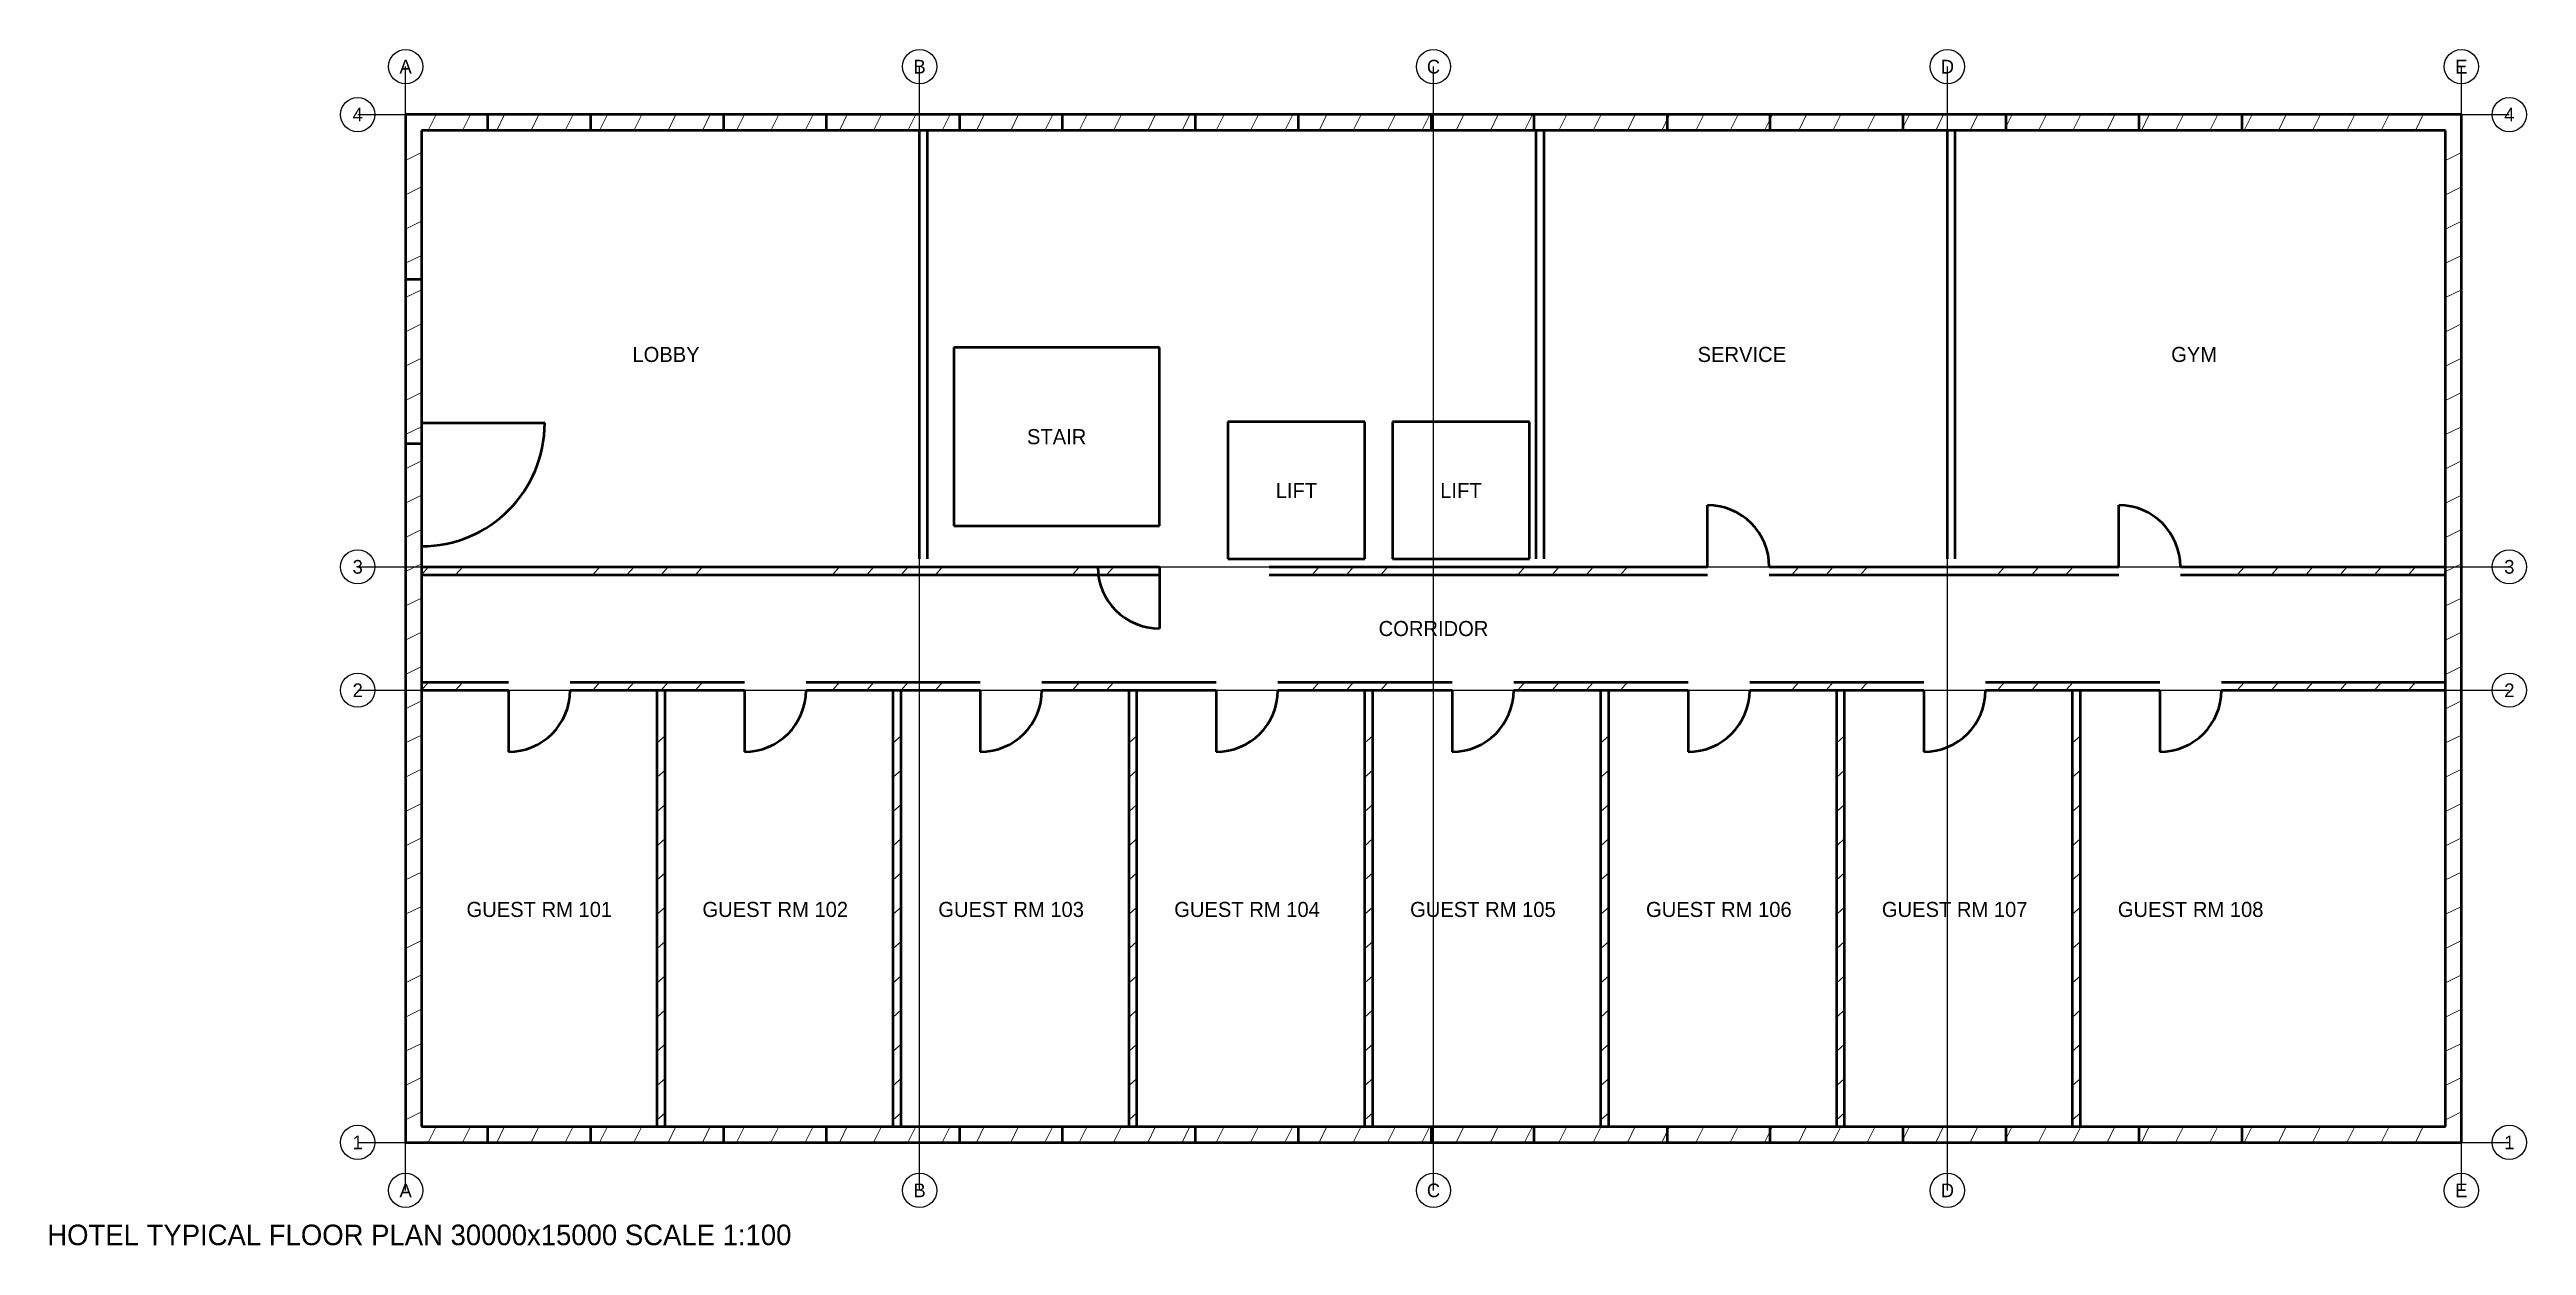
# Model space of a CAD drawing. Header units: millimetres. Extents: x -5197 to 30950, y -1504 to 15950.
import ezdxf
from ezdxf.enums import TextEntityAlignment as Align

# ---------------------------------------------------------------- set-up
doc = ezdxf.new("R2010")
doc.units = ezdxf.units.MM
doc.header["$MEASUREMENT"] = 0
for name, color, linetype, lineweight in [('A-ANNO-TEXT', 7, 'Continuous', 18), ('A-DOOR', 1, 'Continuous', 50), ('A-GRID', 6, 'Continuous', 25), ('A-WALL-115', 3, 'Continuous', 50), ('A-WALL-230', 4, 'Continuous', 50), ('A-WALL-HATCH', 8, 'Continuous', 13), ('A-WIND', 5, 'Continuous', 50), ('G-TTLB', 7, 'Continuous', 35)]:
    doc.layers.add(name, color=color, linetype=linetype, lineweight=lineweight)

msp = doc.modelspace()

# ---------------------------------------------------------------- linework, layer by layer
at = {"layer": 'A-DOOR'}
for p, q in [((230, 10500), (2030, 10500)), ((19000, 8400), (19000, 9300)), ((25000, 8400), (25000, 9300)), ((11000, 8400), (11000, 7500)), ((1501, 6600), (1501, 5700)), ((4944, 6600), (4944, 5700)), ((8386, 6600), (8386, 5700)), ((11829, 6600), (11829, 5700)), ((15271, 6600), (15271, 5700)), ((18714, 6600), (18714, 5700)), ((22156, 6600), (22156, 5700)), ((25599, 6600), (25599, 5700))]:
    msp.add_line(p, q, dxfattribs=at)
for centre, radius, start, end in [((230, 10500), 1800, 270, 0), ((19000, 8400), 900, 0, 90), ((25000, 8400), 900, 0, 90), ((11000, 8400), 900, 180, 270), ((1501, 6600), 900, 270, 0), ((4944, 6600), 900, 270, 0), ((8386, 6600), 900, 270, 0), ((11829, 6600), 900, 270, 0), ((15271, 6600), 900, 270, 0), ((18714, 6600), 900, 270, 0), ((22156, 6600), 900, 270, 0), ((25599, 6600), 900, 270, 0)]:
    msp.add_arc(centre, radius, start, end, dxfattribs=at)
at = {"layer": 'A-GRID'}
for p, q in [((0, -700), (0, 15700)), ((7500, -700), (7500, 15700)), ((15000, -700), (15000, 15700)), ((22500, -700), (22500, 15700)), ((30000, -700), (30000, 15700)), ((-700, 15000), (30700, 15000)), ((-700, 8400), (30700, 8400)), ((-700, 6600), (30700, 6600)), ((-700, 0), (30700, 0))]:
    msp.add_line(p, q, dxfattribs=at)
for centre in [(0, 15700), (7500, 15700), (15000, 15700), (22500, 15700), (30000, 15700), (-700, 15000), (30700, 15000), (-700, 8400), (30700, 8400), (-700, 6600), (30700, 6600), (-700, 0), (30700, 0), (0, -700), (7500, -700), (15000, -700), (22500, -700), (30000, -700)]:
    msp.add_circle(centre, 250, dxfattribs=at)
at = {"layer": 'A-WALL-115'}
for p, q in [((7500, 8515), (7500, 14770)), ((7615, 8515), (7615, 14770)), ((16500, 8515), (16500, 14770)), ((16615, 8515), (16615, 14770)), ((22500, 8515), (22500, 14770)), ((22615, 8515), (22615, 14770)), ((11000, 11600), (8000, 11600)), ((8000, 11600), (8000, 9000)), ((11000, 9000), (11000, 11600)), ((14000, 10515), (12000, 10515)), ((12000, 10515), (12000, 8515)), ((14000, 8515), (14000, 10515)), ((16400, 10515), (14400, 10515)), ((14400, 10515), (14400, 8515)), ((16400, 8515), (16400, 10515)), ((8000, 9000), (11000, 9000)), ((230, 8400), (11000, 8400)), ((12000, 8515), (14000, 8515)), ((12600, 8400), (19000, 8400)), ((14400, 8515), (16400, 8515)), ((19900, 8400), (25000, 8400)), ((25900, 8400), (29770, 8400)), ((230, 8285), (11000, 8285)), ((12600, 8285), (19000, 8285)), ((19900, 8285), (25000, 8285)), ((25900, 8285), (29770, 8285)), ((230, 6715), (1501, 6715)), ((230, 6600), (1501, 6600)), ((2401, 6715), (4944, 6715)), ((2401, 6600), (4944, 6600)), ((3672.5, 230), (3672.5, 6600)), ((3787.5, 230), (3787.5, 6600)), ((5844, 6715), (8386, 6715)), ((5844, 6600), (8386, 6600)), ((7115, 230), (7115, 6600)), ((7230, 230), (7230, 6600)), ((9286, 6715), (11829, 6715)), ((9286, 6600), (11829, 6600)), ((10557.5, 230), (10557.5, 6600)), ((10672.5, 230), (10672.5, 6600)), ((12729, 6715), (15271, 6715)), ((12729, 6600), (15271, 6600)), ((14000, 230), (14000, 6600)), ((14115, 230), (14115, 6600)), ((16171, 6715), (18714, 6715)), ((16171, 6600), (18714, 6600)), ((17442.5, 230), (17442.5, 6600)), ((17557.5, 230), (17557.5, 6600)), ((19614, 6715), (22156, 6715)), ((19614, 6600), (22156, 6600)), ((20885, 230), (20885, 6600)), ((21000, 230), (21000, 6600)), ((23056, 6715), (25599, 6715)), ((23056, 6600), (25599, 6600)), ((24327.5, 230), (24327.5, 6600)), ((24442.5, 230), (24442.5, 6600)), ((26499, 6715), (29770, 6715)), ((26499, 6600), (29770, 6600))]:
    msp.add_line(p, q, dxfattribs=at)
at = {"layer": 'A-WALL-230'}
for p, q in [((30000, 15000), (0, 15000)), ((0, 15000), (0, 0)), ((30000, 0), (30000, 15000)), ((29770, 14770), (230, 14770)), ((230, 14770), (230, 230)), ((29770, 230), (29770, 14770)), ((0, 0), (30000, 0)), ((230, 230), (29770, 230))]:
    msp.add_line(p, q, dxfattribs=at)
at = {"layer": 'A-WALL-HATCH'}
for p, q in [((330, 14770), (445, 15000)), ((830, 14770), (945, 15000)), ((1330, 14770), (1445, 15000)), ((1830, 14770), (1945, 15000)), ((2330, 14770), (2445, 15000)), ((2830, 14770), (2945, 15000)), ((3330, 14770), (3445, 15000)), ((3830, 14770), (3945, 15000)), ((4330, 14770), (4445, 15000)), ((4830, 14770), (4945, 15000)), ((5330, 14770), (5445, 15000)), ((5830, 14770), (5945, 15000)), ((6330, 14770), (6445, 15000)), ((6830, 14770), (6945, 15000)), ((7330, 14770), (7445, 15000)), ((7830, 14770), (7945, 15000)), ((8330, 14770), (8445, 15000)), ((8830, 14770), (8945, 15000)), ((9330, 14770), (9445, 15000)), ((9830, 14770), (9945, 15000)), ((10330, 14770), (10445, 15000)), ((10830, 14770), (10945, 15000)), ((11330, 14770), (11445, 15000)), ((11830, 14770), (11945, 15000)), ((12330, 14770), (12445, 15000)), ((12830, 14770), (12945, 15000)), ((13330, 14770), (13445, 15000)), ((13830, 14770), (13945, 15000)), ((14330, 14770), (14445, 15000)), ((14830, 14770), (14945, 15000)), ((15330, 14770), (15445, 15000)), ((15830, 14770), (15945, 15000)), ((16330, 14770), (16445, 15000)), ((16830, 14770), (16945, 15000)), ((17330, 14770), (17445, 15000)), ((17830, 14770), (17945, 15000)), ((18330, 14770), (18445, 15000)), ((18830, 14770), (18945, 15000)), ((19330, 14770), (19445, 15000)), ((19830, 14770), (19945, 15000)), ((20330, 14770), (20445, 15000)), ((20830, 14770), (20945, 15000)), ((21330, 14770), (21445, 15000)), ((21830, 14770), (21945, 15000)), ((22330, 14770), (22445, 15000)), ((22830, 14770), (22945, 15000)), ((23330, 14770), (23445, 15000)), ((23830, 14770), (23945, 15000)), ((24330, 14770), (24445, 15000)), ((24830, 14770), (24945, 15000)), ((25330, 14770), (25445, 15000)), ((25830, 14770), (25945, 15000)), ((26330, 14770), (26445, 15000)), ((26830, 14770), (26945, 15000)), ((27330, 14770), (27445, 15000)), ((27830, 14770), (27945, 15000)), ((28330, 14770), (28445, 15000)), ((28830, 14770), (28945, 15000)), ((29330, 14770), (29445, 15000)), ((0, 14330), (230, 14445)), ((29770, 14330), (30000, 14445)), ((0, 13830), (230, 13945)), ((29770, 13830), (30000, 13945)), ((0, 13330), (230, 13445)), ((29770, 13330), (30000, 13445)), ((0, 12830), (230, 12945)), ((29770, 12830), (30000, 12945)), ((0, 12330), (230, 12445)), ((29770, 12330), (30000, 12445)), ((0, 11830), (230, 11945)), ((29770, 11830), (30000, 11945)), ((0, 11330), (230, 11445)), ((29770, 11330), (30000, 11445)), ((0, 10830), (230, 10945)), ((29770, 10830), (30000, 10945)), ((0, 10330), (230, 10445)), ((29770, 10330), (30000, 10445)), ((0, 9830), (230, 9945)), ((29770, 9830), (30000, 9945)), ((0, 9330), (230, 9445)), ((29770, 9330), (30000, 9445)), ((0, 8830), (230, 8945)), ((29770, 8830), (30000, 8945)), ((0, 8330), (230, 8445)), ((230, 8285), (333, 8400)), ((730, 8285), (833, 8400)), ((2730, 8285), (2833, 8400)), ((3230, 8285), (3333, 8400)), ((3730, 8285), (3833, 8400)), ((4230, 8285), (4333, 8400)), ((6230, 8285), (6333, 8400)), ((6730, 8285), (6833, 8400)), ((7230, 8285), (7333, 8400)), ((7730, 8285), (7833, 8400)), ((9730, 8285), (9833, 8400)), ((10230, 8285), (10333, 8400)), ((13230, 8285), (13333, 8400)), ((13730, 8285), (13833, 8400)), ((14230, 8285), (14333, 8400)), ((16230, 8285), (16333, 8400)), ((16730, 8285), (16833, 8400)), ((17230, 8285), (17333, 8400)), ((17730, 8285), (17833, 8400)), ((20230, 8285), (20333, 8400)), ((20730, 8285), (20833, 8400)), ((21230, 8285), (21333, 8400)), ((23230, 8285), (23333, 8400)), ((23730, 8285), (23833, 8400)), ((24230, 8285), (24333, 8400)), ((26730, 8285), (26833, 8400)), ((27230, 8285), (27333, 8400)), ((27730, 8285), (27833, 8400)), ((28230, 8285), (28333, 8400)), ((28730, 8285), (28833, 8400)), ((29230, 8285), (29333, 8400)), ((29770, 8330), (30000, 8445)), ((0, 7830), (230, 7945)), ((29770, 7830), (30000, 7945)), ((0, 7330), (230, 7445)), ((29770, 7330), (30000, 7445)), ((0, 6830), (230, 6945)), ((29770, 6830), (30000, 6945)), ((230, 6600), (333, 6715)), ((730, 6600), (833, 6715)), ((2730, 6600), (2833, 6715)), ((3230, 6600), (3333, 6715)), ((3730, 6600), (3833, 6715)), ((4230, 6600), (4333, 6715)), ((6230, 6600), (6333, 6715)), ((6730, 6600), (6833, 6715)), ((7230, 6600), (7333, 6715)), ((7730, 6600), (7833, 6715)), ((9730, 6600), (9833, 6715)), ((10230, 6600), (10333, 6715)), ((13230, 6600), (13333, 6715)), ((13730, 6600), (13833, 6715)), ((14230, 6600), (14333, 6715)), ((16230, 6600), (16333, 6715)), ((16730, 6600), (16833, 6715)), ((17230, 6600), (17333, 6715)), ((17730, 6600), (17833, 6715)), ((20230, 6600), (20333, 6715)), ((20730, 6600), (20833, 6715)), ((21230, 6600), (21333, 6715)), ((23230, 6600), (23333, 6715)), ((23730, 6600), (23833, 6715)), ((24230, 6600), (24333, 6715)), ((26730, 6600), (26833, 6715)), ((27230, 6600), (27333, 6715)), ((27730, 6600), (27833, 6715)), ((28230, 6600), (28333, 6715)), ((28730, 6600), (28833, 6715)), ((29230, 6600), (29333, 6715)), ((0, 6330), (230, 6445)), ((29770, 6330), (30000, 6445)), ((0, 5830), (230, 5945)), ((3672.5, 5830), (3787.5, 5933)), ((7115, 5830), (7230, 5933)), ((10557.5, 5830), (10672.5, 5933)), ((14000, 5830), (14115, 5933)), ((17442.5, 5830), (17557.5, 5933)), ((20885, 5830), (21000, 5933)), ((24327.5, 5830), (24442.5, 5933)), ((29770, 5830), (30000, 5945)), ((0, 5330), (230, 5445)), ((3672.5, 5330), (3787.5, 5433)), ((7115, 5330), (7230, 5433)), ((10557.5, 5330), (10672.5, 5433)), ((14000, 5330), (14115, 5433)), ((17442.5, 5330), (17557.5, 5433)), ((20885, 5330), (21000, 5433)), ((24327.5, 5330), (24442.5, 5433)), ((29770, 5330), (30000, 5445)), ((0, 4830), (230, 4945)), ((3672.5, 4830), (3787.5, 4933)), ((7115, 4830), (7230, 4933)), ((10557.5, 4830), (10672.5, 4933)), ((14000, 4830), (14115, 4933)), ((17442.5, 4830), (17557.5, 4933)), ((20885, 4830), (21000, 4933)), ((24327.5, 4830), (24442.5, 4933)), ((29770, 4830), (30000, 4945)), ((0, 4330), (230, 4445)), ((3672.5, 4330), (3787.5, 4433)), ((7115, 4330), (7230, 4433)), ((10557.5, 4330), (10672.5, 4433)), ((14000, 4330), (14115, 4433)), ((17442.5, 4330), (17557.5, 4433)), ((20885, 4330), (21000, 4433)), ((24327.5, 4330), (24442.5, 4433)), ((29770, 4330), (30000, 4445)), ((0, 3830), (230, 3945)), ((3672.5, 3830), (3787.5, 3933)), ((7115, 3830), (7230, 3933)), ((10557.5, 3830), (10672.5, 3933)), ((14000, 3830), (14115, 3933)), ((17442.5, 3830), (17557.5, 3933)), ((20885, 3830), (21000, 3933)), ((24327.5, 3830), (24442.5, 3933)), ((29770, 3830), (30000, 3945)), ((0, 3330), (230, 3445)), ((3672.5, 3330), (3787.5, 3433)), ((7115, 3330), (7230, 3433)), ((10557.5, 3330), (10672.5, 3433)), ((14000, 3330), (14115, 3433)), ((17442.5, 3330), (17557.5, 3433)), ((20885, 3330), (21000, 3433)), ((24327.5, 3330), (24442.5, 3433)), ((29770, 3330), (30000, 3445)), ((0, 2830), (230, 2945)), ((3672.5, 2830), (3787.5, 2933)), ((7115, 2830), (7230, 2933)), ((10557.5, 2830), (10672.5, 2933)), ((14000, 2830), (14115, 2933)), ((17442.5, 2830), (17557.5, 2933)), ((20885, 2830), (21000, 2933)), ((24327.5, 2830), (24442.5, 2933)), ((29770, 2830), (30000, 2945)), ((0, 2330), (230, 2445)), ((3672.5, 2330), (3787.5, 2433)), ((7115, 2330), (7230, 2433)), ((10557.5, 2330), (10672.5, 2433)), ((14000, 2330), (14115, 2433)), ((17442.5, 2330), (17557.5, 2433)), ((20885, 2330), (21000, 2433)), ((24327.5, 2330), (24442.5, 2433)), ((29770, 2330), (30000, 2445)), ((0, 1830), (230, 1945)), ((3672.5, 1830), (3787.5, 1933)), ((7115, 1830), (7230, 1933)), ((10557.5, 1830), (10672.5, 1933)), ((14000, 1830), (14115, 1933)), ((17442.5, 1830), (17557.5, 1933)), ((20885, 1830), (21000, 1933)), ((24327.5, 1830), (24442.5, 1933)), ((29770, 1830), (30000, 1945)), ((0, 1330), (230, 1445)), ((3672.5, 1330), (3787.5, 1433)), ((7115, 1330), (7230, 1433)), ((10557.5, 1330), (10672.5, 1433)), ((14000, 1330), (14115, 1433)), ((17442.5, 1330), (17557.5, 1433)), ((20885, 1330), (21000, 1433)), ((24327.5, 1330), (24442.5, 1433)), ((29770, 1330), (30000, 1445)), ((0, 830), (230, 945)), ((3672.5, 830), (3787.5, 933)), ((7115, 830), (7230, 933)), ((10557.5, 830), (10672.5, 933)), ((14000, 830), (14115, 933)), ((17442.5, 830), (17557.5, 933)), ((20885, 830), (21000, 933)), ((24327.5, 830), (24442.5, 933)), ((29770, 830), (30000, 945)), ((0, 330), (230, 445)), ((3672.5, 330), (3787.5, 433)), ((7115, 330), (7230, 433)), ((10557.5, 330), (10672.5, 433)), ((14000, 330), (14115, 433)), ((17442.5, 330), (17557.5, 433)), ((20885, 330), (21000, 433)), ((24327.5, 330), (24442.5, 433)), ((29770, 330), (30000, 445)), ((330, 0), (445, 230)), ((830, 0), (945, 230)), ((1330, 0), (1445, 230)), ((1830, 0), (1945, 230)), ((2330, 0), (2445, 230)), ((2830, 0), (2945, 230)), ((3330, 0), (3445, 230)), ((3830, 0), (3945, 230)), ((4330, 0), (4445, 230)), ((4830, 0), (4945, 230)), ((5330, 0), (5445, 230)), ((5830, 0), (5945, 230)), ((6330, 0), (6445, 230)), ((6830, 0), (6945, 230)), ((7330, 0), (7445, 230)), ((7830, 0), (7945, 230)), ((8330, 0), (8445, 230)), ((8830, 0), (8945, 230)), ((9330, 0), (9445, 230)), ((9830, 0), (9945, 230)), ((10330, 0), (10445, 230)), ((10830, 0), (10945, 230)), ((11330, 0), (11445, 230)), ((11830, 0), (11945, 230)), ((12330, 0), (12445, 230)), ((12830, 0), (12945, 230)), ((13330, 0), (13445, 230)), ((13830, 0), (13945, 230)), ((14330, 0), (14445, 230)), ((14830, 0), (14945, 230)), ((15330, 0), (15445, 230)), ((15830, 0), (15945, 230)), ((16330, 0), (16445, 230)), ((16830, 0), (16945, 230)), ((17330, 0), (17445, 230)), ((17830, 0), (17945, 230)), ((18330, 0), (18445, 230)), ((18830, 0), (18945, 230)), ((19330, 0), (19445, 230)), ((19830, 0), (19945, 230)), ((20330, 0), (20445, 230)), ((20830, 0), (20945, 230)), ((21330, 0), (21445, 230)), ((21830, 0), (21945, 230)), ((22330, 0), (22445, 230)), ((22830, 0), (22945, 230)), ((23330, 0), (23445, 230)), ((23830, 0), (23945, 230)), ((24330, 0), (24445, 230)), ((24830, 0), (24945, 230)), ((25330, 0), (25445, 230)), ((25830, 0), (25945, 230)), ((26330, 0), (26445, 230)), ((26830, 0), (26945, 230)), ((27330, 0), (27445, 230)), ((27830, 0), (27945, 230)), ((28330, 0), (28445, 230)), ((28830, 0), (28945, 230)), ((29330, 0), (29445, 230))]:
    msp.add_line(p, q, dxfattribs=at)
at = {"layer": 'A-WIND'}
for p, q in [((1201, 14770), (1201, 15000)), ((2701, 14770), (2701, 15000)), ((4644, 14770), (4644, 15000)), ((6144, 14770), (6144, 15000)), ((8086, 14770), (8086, 15000)), ((9586, 14770), (9586, 15000)), ((11529, 14770), (11529, 15000)), ((13029, 14770), (13029, 15000)), ((14971, 14770), (14971, 15000)), ((16471, 14770), (16471, 15000)), ((18414, 14770), (18414, 15000)), ((19914, 14770), (19914, 15000)), ((21856, 14770), (21856, 15000)), ((23356, 14770), (23356, 15000)), ((25299, 14770), (25299, 15000)), ((26799, 14770), (26799, 15000)), ((0, 12600), (230, 12600)), ((0, 10200), (230, 10200)), ((1201, 0), (1201, 230)), ((2701, 0), (2701, 230)), ((4644, 0), (4644, 230)), ((6144, 0), (6144, 230)), ((8086, 0), (8086, 230)), ((9586, 0), (9586, 230)), ((11529, 0), (11529, 230)), ((13029, 0), (13029, 230)), ((14971, 0), (14971, 230)), ((16471, 0), (16471, 230)), ((18414, 0), (18414, 230)), ((19914, 0), (19914, 230)), ((21856, 0), (21856, 230)), ((23356, 0), (23356, 230)), ((25299, 0), (25299, 230)), ((26799, 0), (26799, 230))]:
    msp.add_line(p, q, dxfattribs=at)

# ---------------------------------------------------------------- texts
at = {"layer": 'A-ANNO-TEXT'}
for s, p in [('LOBBY', (3800, 11500)), ('SERVICE', (19500, 11500)), ('GYM', (26100, 11500)), ('STAIR', (9500, 10300)), ('LIFT', (13000, 9515)), ('LIFT', (15400, 9515)), ('CORRIDOR', (15000, 7500)), ('GUEST RM 101', (1951, 3400)), ('GUEST RM 102', (5394, 3400)), ('GUEST RM 103', (8836, 3400)), ('GUEST RM 104', (12279, 3400)), ('GUEST RM 105', (15721, 3400)), ('GUEST RM 106', (19164, 3400)), ('GUEST RM 107', (22606, 3400)), ('GUEST RM 108', (26049, 3400))]:
    msp.add_text(s, height=220, dxfattribs=at).set_placement(p, align=Align.MIDDLE)
at = {"layer": 'A-GRID'}
for s, p in [('A', (0, 15700)), ('B', (7500, 15700)), ('C', (15000, 15700)), ('D', (22500, 15700)), ('E', (30000, 15700)), ('4', (-700, 15000)), ('4', (30700, 15000)), ('3', (-700, 8400)), ('3', (30700, 8400)), ('2', (-700, 6600)), ('2', (30700, 6600)), ('1', (-700, 0)), ('1', (30700, 0)), ('A', (0, -700)), ('B', (7500, -700)), ('C', (15000, -700)), ('D', (22500, -700)), ('E', (30000, -700))]:
    msp.add_text(s, height=200, dxfattribs=at).set_placement(p, align=Align.MIDDLE)
at = {"layer": 'G-TTLB'}
msp.add_text('HOTEL TYPICAL FLOOR PLAN 30000x15000 SCALE 1:100', height=300, dxfattribs=at).set_placement((200, -1350), align=Align.MIDDLE)

doc.saveas('drawing.dxf')
